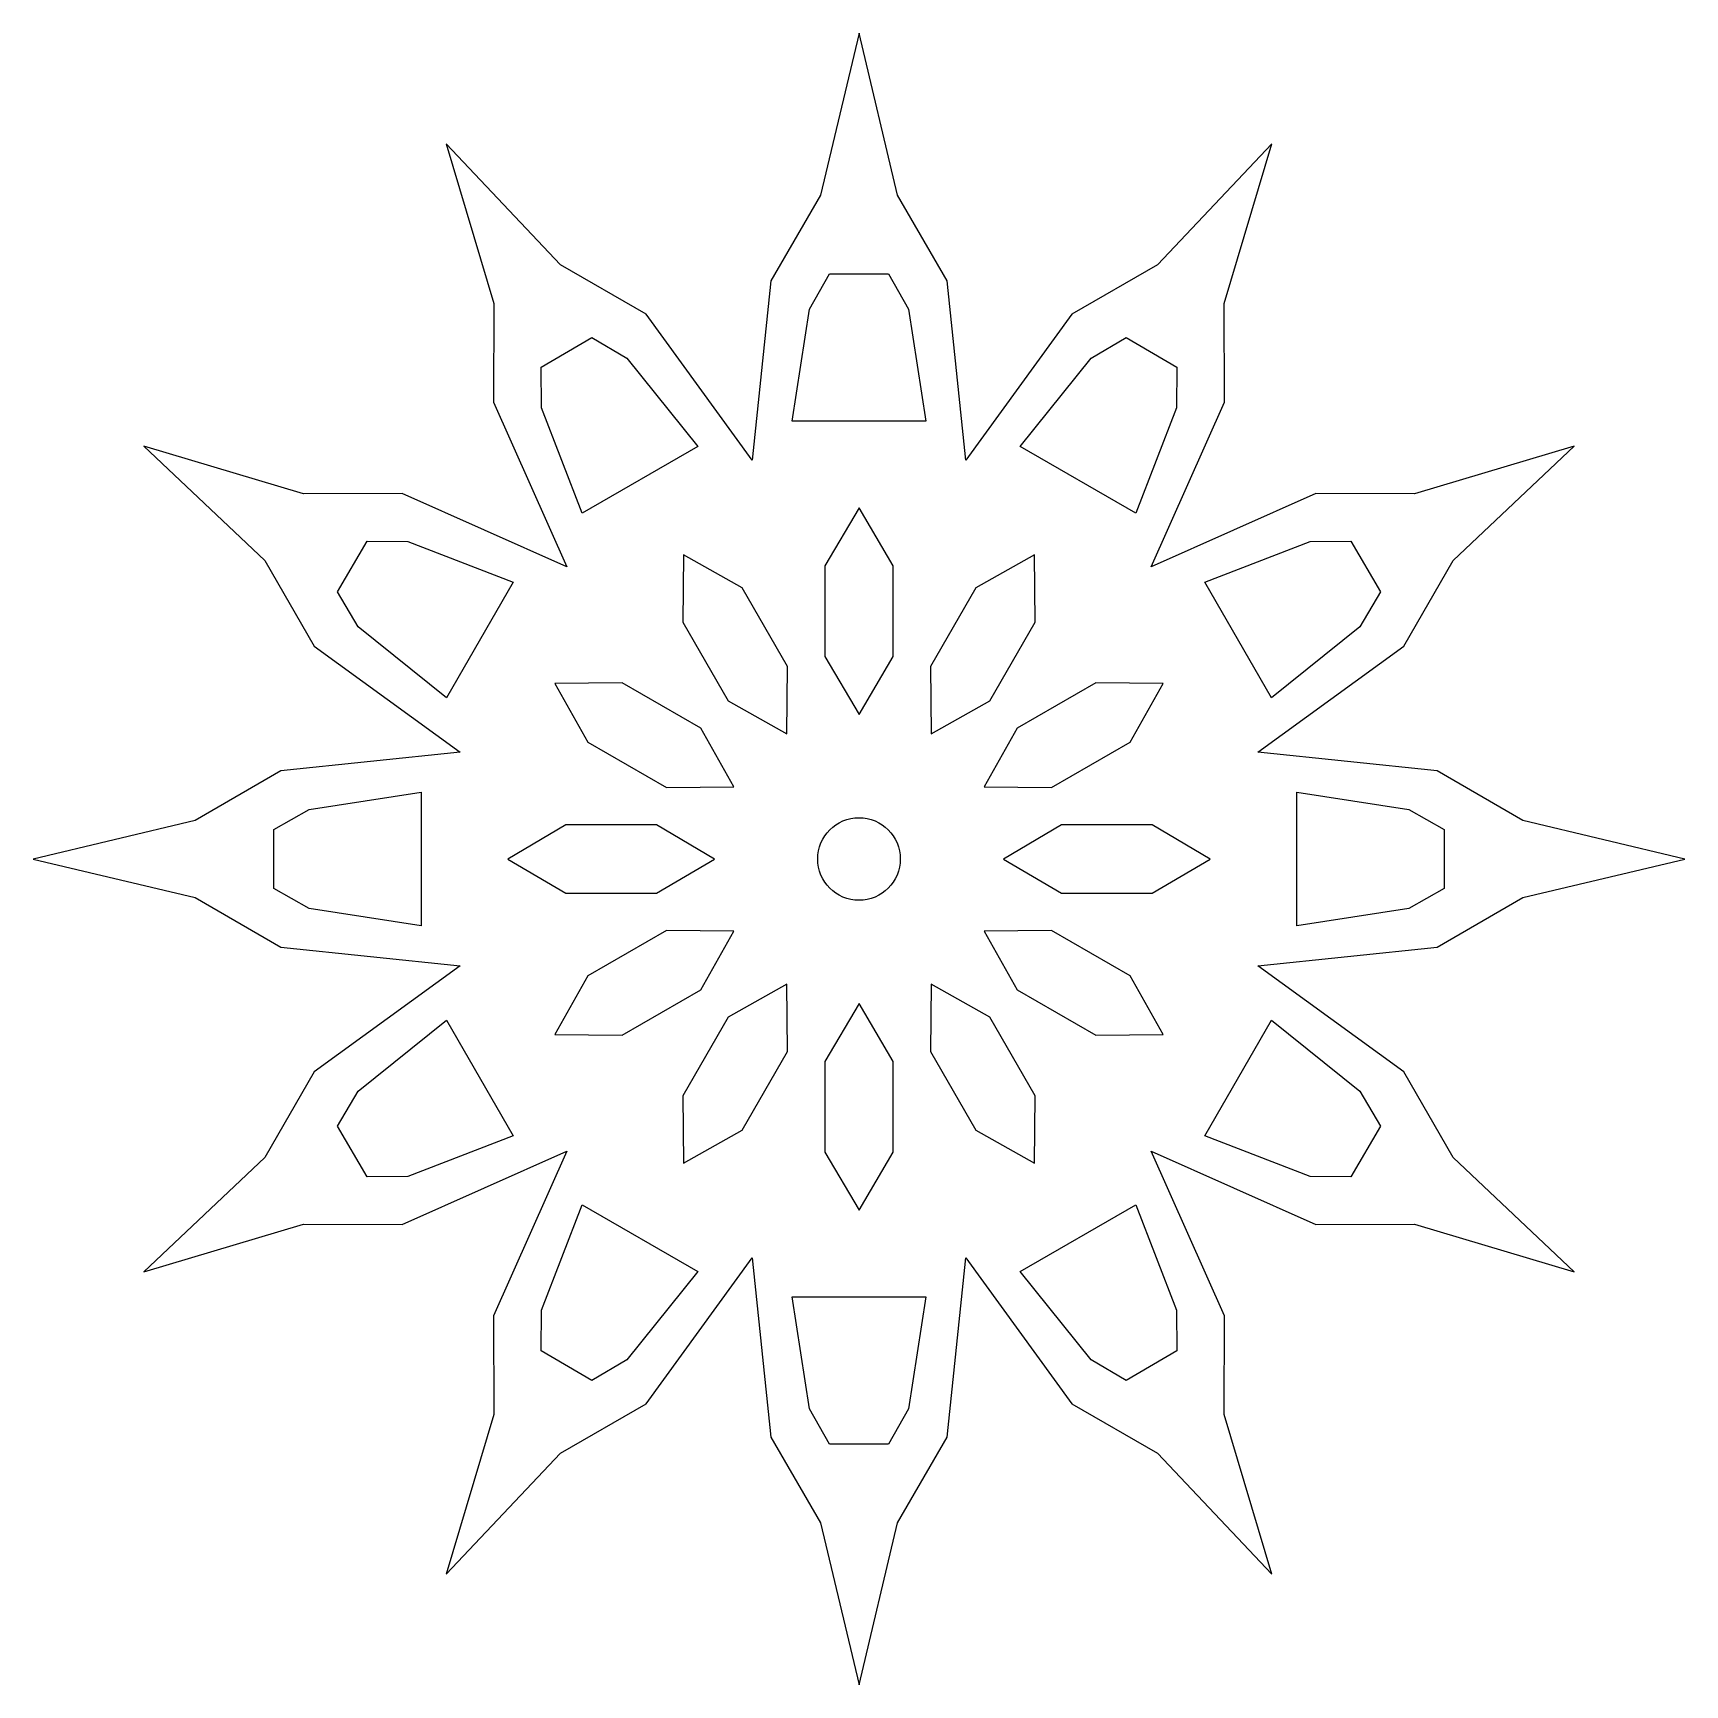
# Model space of a CAD drawing. Header units: metres. Extents: x 10 to 1210, y -1210 to -10.
import ezdxf

# ---------------------------------------------------------------- set-up
doc = ezdxf.new("R2010")
doc.units = ezdxf.units.M

msp = doc.modelspace()

# ---------------------------------------------------------------- linework, layer by layer
at = {"layer": 'CONTOUR'}
msp.add_lwpolyline([(532.35, -899.78), (546.05, -1030.07), (581.97, -1092.12), (610, -1210), (638.03, -1092.12), (673.95, -1030.07), (687.65, -899.78), (764.65, -1005.77), (826.78, -1041.54), (910, -1129.62), (875.33, -1013.51), (875.42, -941.82), (822.13, -822.13), (941.82, -875.42), (1013.51, -875.33), (1129.62, -910), (1041.54, -826.78), (1005.77, -764.65), (899.78, -687.65), (1030.07, -673.95), (1092.12, -638.03), (1210, -610), (1092.12, -581.97), (1030.07, -546.05), (899.78, -532.35), (1005.77, -455.35), (1041.54, -393.22), (1129.62, -310), (1013.51, -344.67), (941.82, -344.58), (822.13, -397.87), (875.42, -278.18), (875.33, -206.49), (910, -90.38), (826.78, -178.46), (764.65, -214.23), (687.65, -320.22), (673.95, -189.93), (638.03, -127.88), (610, -10), (581.97, -127.88), (546.05, -189.93), (532.35, -320.22), (455.35, -214.23), (393.22, -178.46), (310, -90.38), (344.67, -206.49), (344.58, -278.18), (397.87, -397.87), (278.18, -344.58), (206.49, -344.67), (90.38, -310), (178.46, -393.22), (214.23, -455.35), (320.22, -532.35), (189.93, -546.05), (127.88, -581.97), (10, -610), (127.88, -638.03), (189.93, -673.95), (320.22, -687.65), (214.23, -764.65), (178.46, -826.78), (90.38, -910), (206.49, -875.33), (278.18, -875.42), (397.87, -822.13), (344.58, -941.82), (344.67, -1013.51), (310, -1129.62), (393.22, -1041.54), (455.35, -1005.77)], close=True, dxfattribs=at)
at = {"layer": 'HOLES'}
for points in [[(561.46, -292), (574.08, -210.68), (588.64, -185), (631.36, -185), (645.92, -210.68), (658.54, -292)], [(408.97, -358.87), (379.24, -282.14), (379.01, -252.62), (415.99, -231.26), (441.44, -246.22), (493.03, -310.34)], [(726.97, -310.34), (778.56, -246.22), (804.01, -231.26), (840.99, -252.62), (840.76, -282.14), (811.03, -358.87)], [(610, -505), (634.89, -463), (634.89, -397), (610, -355), (585.11, -397), (585.11, -463)], [(310.34, -493.03), (246.22, -441.44), (231.26, -415.99), (252.62, -379.01), (282.14, -379.24), (358.87, -408.97)], [(861.13, -408.97), (937.86, -379.24), (967.38, -379.01), (988.74, -415.99), (973.78, -441.44), (909.66, -493.03)], [(557.5, -519.07), (558.06, -470.25), (525.06, -413.09), (482.5, -389.16), (481.94, -437.98), (514.94, -495.14)], [(662.5, -519.07), (705.06, -495.14), (738.06, -437.98), (737.5, -389.16), (694.94, -413.09), (661.94, -470.25)], [(519.07, -557.5), (495.14, -514.94), (437.98, -481.94), (389.16, -482.5), (413.09, -525.06), (470.25, -558.06)], [(700.93, -557.5), (749.75, -558.06), (806.91, -525.06), (830.84, -482.5), (782.02, -481.94), (724.86, -514.94)], [(292, -658.54), (210.68, -645.92), (185, -631.36), (185, -588.64), (210.68, -574.08), (292, -561.46)], [(928, -561.46), (1009.32, -574.08), (1035, -588.64), (1035, -631.36), (1009.32, -645.92), (928, -658.54)], [(505, -610), (463, -585.11), (397, -585.11), (355, -610), (397, -634.89), (463, -634.89)], [(715, -610), (757, -634.89), (823, -634.89), (865, -610), (823, -585.11), (757, -585.11)], [(519.07, -662.5), (470.25, -661.94), (413.09, -694.94), (389.16, -737.5), (437.98, -738.06), (495.14, -705.06)], [(700.93, -662.5), (724.86, -705.06), (782.02, -738.06), (830.84, -737.5), (806.91, -694.94), (749.75, -661.94)], [(557.5, -700.93), (514.94, -724.86), (481.94, -782.02), (482.5, -830.84), (525.06, -806.91), (558.06, -749.75)], [(662.5, -700.93), (661.94, -749.75), (694.94, -806.91), (737.5, -830.84), (738.06, -782.02), (705.06, -724.86)], [(610, -715), (585.11, -757), (585.11, -823), (610, -865), (634.89, -823), (634.89, -757)], [(358.87, -811.03), (282.14, -840.76), (252.62, -840.99), (231.26, -804.01), (246.22, -778.56), (310.34, -726.97)], [(909.66, -726.97), (973.78, -778.56), (988.74, -804.01), (967.38, -840.99), (937.86, -840.76), (861.13, -811.03)], [(493.03, -909.66), (441.44, -973.78), (415.99, -988.74), (379.01, -967.38), (379.24, -937.86), (408.97, -861.13)], [(811.03, -861.13), (840.76, -937.86), (840.99, -967.38), (804.01, -988.74), (778.56, -973.78), (726.97, -909.66)], [(658.54, -928), (645.92, -1009.32), (631.36, -1035), (588.64, -1035), (574.08, -1009.32), (561.46, -928)]]:
    msp.add_lwpolyline(points, close=True, dxfattribs=at)
msp.add_circle((610, -610), 30, dxfattribs=at)

doc.saveas('drawing.dxf')
